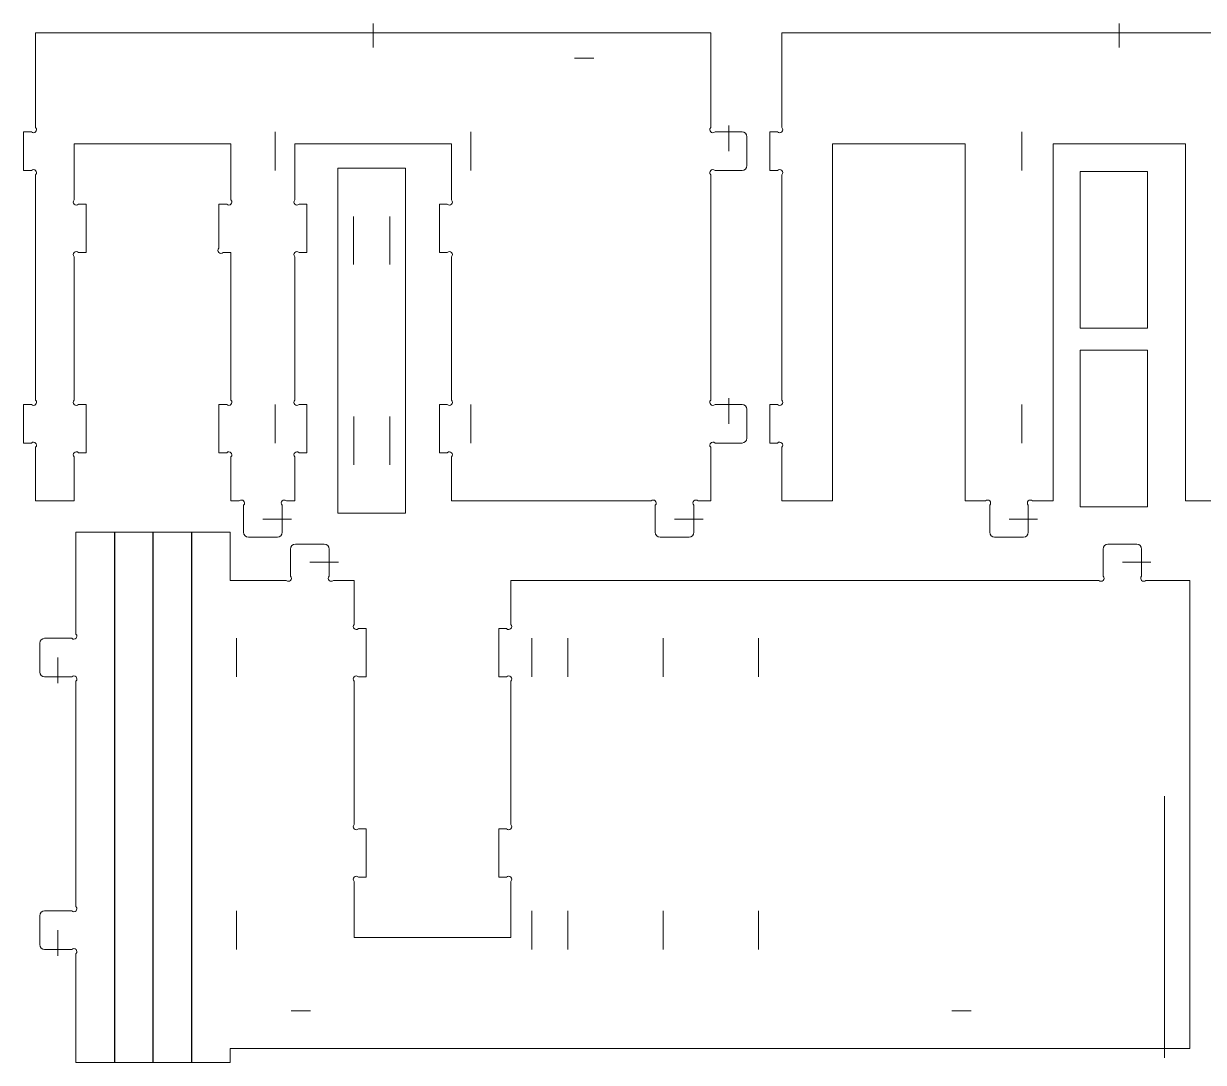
# Model space of a CAD drawing. Header units: millimetres. Extents: x -184 to 197, y -92 to 102.
# Drawn here: x -183.9 to 36.3, y -92.1 to 101.7 of the extents above; entities that cross this region are included whole.
import ezdxf

# ---------------------------------------------------------------- set-up
doc = ezdxf.new("R2010")
doc.units = ezdxf.units.MM
doc.header["$MEASUREMENT"] = 0
doc.layers.add('Capa 1', color=7, linetype='Continuous')

msp = doc.modelspace()

# ---------------------------------------------------------------- linework, layer by layer
at = {"layer": 'Capa 1', "color": 133, "lineweight": 18}
for points in [[(-118.6743, 97.2128), (-118.6743, 97.2128), (-118.6743, 101.6428), (-118.6743, 101.6428)], [(20.5877, 101.6529), (20.5877, 101.6529), (20.5877, 97.2125), (20.5877, 97.2125)], [(-81.099, 95.1921), (-81.099, 95.1921), (-77.4992, 95.1921), (-77.4992, 95.1921)], [(-52.2991, 77.8628), (-52.2991, 77.8628), (-52.2991, 82.6537), (-52.2991, 82.6537)], [(-136.9505, 81.4626), (-136.9505, 81.4626), (-136.9505, 74.2628), (-136.9505, 74.2628)], [(-100.4287, 81.4626), (-100.4287, 81.4626), (-100.4287, 74.2628), (-100.4287, 74.2628)], [(2.3747, 81.4626), (2.3747, 81.4626), (2.3747, 74.2625), (2.3747, 74.2625)], [(-122.3519, 65.6981), (-122.3519, 65.6981), (-122.3519, 56.6979), (-122.3519, 56.6979)], [(-115.5467, 65.6981), (-115.5467, 65.6981), (-115.5467, 56.6979), (-115.5467, 56.6979)], [(-52.2991, 27.0127), (-52.2991, 27.0127), (-52.2991, 31.8036), (-52.2991, 31.8036)], [(-136.9505, 30.6127), (-136.9505, 30.6127), (-136.9505, 23.4126), (-136.9505, 23.4126)], [(-100.4287, 30.6127), (-100.4287, 30.6127), (-100.4287, 23.4126), (-100.4287, 23.4126)], [(2.3747, 30.6127), (2.3747, 30.6127), (2.3747, 23.4126), (2.3747, 23.4126)], [(-122.3181, 19.3479), (-122.3181, 19.3479), (-122.3181, 28.3479), (-122.3181, 28.3479)], [(-115.5467, 28.3479), (-115.5467, 28.3479), (-115.5467, 19.3479), (-115.5467, 19.3479)], [(-139.2616, 9.2376), (-139.2616, 9.2376), (-133.9295, 9.2376), (-133.9295, 9.2376)], [(-62.4242, 9.2376), (-62.4242, 9.2376), (-57.0921, 9.2376), (-57.0921, 9.2376)], [(0.0001, 9.2376), (0.0001, 9.2376), (5.3321, 9.2376), (5.3321, 9.2376)], [(-130.4932, 1.1659), (-130.4932, 1.1659), (-125.1611, 1.1659), (-125.1611, 1.1659)], [(21.1567, 1.1659), (21.1567, 1.1659), (26.4888, 1.1659), (26.4888, 1.1659)], [(-144.2133, -20.2092), (-144.2133, -20.2092), (-144.2133, -13.0091), (-144.2133, -13.0091)], [(-89.0883, -13.0091), (-89.0883, -13.0091), (-89.0883, -20.2092), (-89.0883, -20.2092)], [(-82.338, -20.2092), (-82.338, -20.2092), (-82.338, -13.0091), (-82.338, -13.0091)], [(-64.5634, -20.2092), (-64.5634, -20.2092), (-64.5634, -13.0091), (-64.5634, -13.0091)], [(-46.7883, -20.2092), (-46.7883, -20.2092), (-46.7883, -13.0091), (-46.7883, -13.0091)], [(-177.5182, -16.6094), (-177.5182, -16.6094), (-177.5182, -21.4003), (-177.5182, -21.4003)], [(29.0317, -91.2866), (29.0317, -91.2866), (29.0317, -42.484), (29.0317, -42.484)], [(-144.2133, -71.059), (-144.2133, -71.059), (-144.2133, -63.8592), (-144.2133, -63.8592)], [(-89.0883, -71.059), (-89.0883, -71.059), (-89.0883, -63.8592), (-89.0883, -63.8592)], [(-82.338, -71.059), (-82.338, -71.059), (-82.338, -63.8592), (-82.338, -63.8592)], [(-64.5634, -63.8592), (-64.5634, -63.8592), (-64.5634, -71.059), (-64.5634, -71.059)], [(-46.7883, -63.8592), (-46.7883, -63.8592), (-46.7883, -71.059), (-46.7883, -71.059)], [(-177.5182, -67.4592), (-177.5182, -67.4592), (-177.5182, -72.2501), (-177.5182, -72.2501)], [(-130.3808, -82.5261), (-130.3808, -82.5261), (-133.9808, -82.5261), (-133.9808, -82.5261)], [(-7.0811, -82.5261), (-7.0811, -82.5261), (-10.6809, -82.5261), (-10.6809, -82.5261)]]:
    msp.add_open_spline(points, degree=3, dxfattribs=at)
at = {"layer": 'Capa 1', "color": 93, "lineweight": 18}
for points, knots in [([(-58.8242, 11.0891), (-58.8242, 11.0891), (-58.8242, 11.8154), (-58.8242, 11.8154), (-58.8242, 11.8154), (-59.3557, 12.3469), (-58.5586, 13.1443), (-58.0271, 12.6128), (-58.0271, 12.6128), (-58.0271, 12.6128), (-55.6742, 12.6128), (-55.6742, 12.6128), (-55.6742, 12.6128), (-55.6742, 12.6128), (-55.6742, 22.6156), (-55.6742, 22.6156), (-55.6742, 22.6156), (-56.2057, 23.1471), (-55.4083, 23.9442), (-54.8771, 23.4127), (-54.8771, 23.4127), (-54.8771, 23.4127), (-49.8244, 23.4126), (-49.8244, 23.4126), (-49.8244, 23.4126), (-49.3273, 23.4126), (-48.9242, 23.8157), (-48.9242, 24.3126), (-48.9242, 24.3126), (-48.9242, 24.3126), (-48.9242, 29.7125), (-48.9242, 29.7125), (-48.9242, 29.7125), (-48.9242, 30.2096), (-49.3273, 30.6127), (-49.8244, 30.6127), (-49.8244, 30.6127), (-49.8244, 30.6127), (-51.1742, 30.6127), (-51.1742, 30.6127), (-51.1742, 30.6127), (-51.9242, 30.6127), (-52.6742, 30.6127), (-53.4242, 30.6127), (-53.4242, 30.6127), (-53.4242, 30.6127), (-54.8771, 30.6127), (-54.8771, 30.6127), (-54.8771, 30.6127), (-55.4083, 30.0812), (-56.2057, 30.8783), (-55.6742, 31.4101), (-55.6742, 31.4101), (-55.6742, 31.4101), (-55.6742, 73.4654), (-55.6742, 73.4654), (-55.6742, 73.4654), (-56.2057, 73.9969), (-55.4083, 74.7943), (-54.8771, 74.2628), (-54.8771, 74.2628), (-54.8771, 74.2628), (-49.8244, 74.2628), (-49.8244, 74.2628), (-49.8244, 74.2628), (-49.3273, 74.2628), (-48.9242, 74.6654), (-48.9242, 75.1628), (-48.9242, 75.1628), (-48.9242, 75.1628), (-48.9242, 80.5627), (-48.9242, 80.5627), (-48.9242, 80.5627), (-48.9242, 81.0598), (-49.3273, 81.4627), (-49.8244, 81.4627), (-49.8244, 81.4627), (-49.8244, 81.4627), (-51.1742, 81.4626), (-51.1742, 81.4626), (-51.1742, 81.4626), (-51.9242, 81.4626), (-52.6742, 81.4626), (-53.4242, 81.4626), (-53.4242, 81.4626), (-53.4242, 81.4626), (-54.8771, 81.4626), (-54.8771, 81.4626), (-54.8771, 81.4626), (-55.4083, 80.9311), (-56.2057, 81.7285), (-55.6742, 82.26), (-55.6742, 82.26), (-55.6742, 82.26), (-55.6742, 99.9126), (-55.6742, 99.9126), (-55.6742, 99.9126), (-55.6742, 99.9126), (-117.549, 99.9126), (-117.549, 99.9126), (-117.549, 99.9126), (-118.2991, 99.9126), (-119.0492, 99.9126), (-119.7993, 99.9126), (-119.7993, 99.9126), (-119.7993, 99.9126), (-181.674, 99.9126), (-181.674, 99.9126), (-181.674, 99.9126), (-181.674, 99.9126), (-181.674, 82.2599), (-181.674, 82.2599), (-181.674, 82.2599), (-181.1428, 81.7284), (-181.9401, 80.931), (-182.4714, 81.4625), (-182.4714, 81.4625), (-182.4714, 81.4625), (-183.9243, 81.4625), (-183.9243, 81.4625), (-183.9243, 81.4625), (-183.9243, 81.4625), (-183.9243, 74.2627), (-183.9243, 74.2627), (-183.9243, 74.2627), (-183.9243, 74.2627), (-182.4714, 74.2627), (-182.4714, 74.2627), (-182.4714, 74.2627), (-181.9402, 74.7942), (-181.1428, 73.9968), (-181.674, 73.4653), (-181.674, 73.4653), (-181.674, 73.4653), (-181.674, 31.41), (-181.674, 31.41), (-181.674, 31.41), (-181.1428, 30.8782), (-181.9401, 30.0811), (-182.4714, 30.6126), (-182.4714, 30.6126), (-182.4714, 30.6126), (-183.9243, 30.6127), (-183.9243, 30.6127), (-183.9243, 30.6127), (-183.9243, 30.6127), (-183.9243, 23.4126), (-183.9243, 23.4126), (-183.9243, 23.4126), (-183.9243, 23.4126), (-182.4714, 23.4126), (-182.4714, 23.4126), (-182.4714, 23.4126), (-181.9402, 23.9441), (-181.1428, 23.147), (-181.674, 22.6155), (-181.674, 22.6155), (-181.674, 22.6155), (-181.674, 12.6127), (-181.674, 12.6127), (-181.674, 12.6127), (-181.674, 12.6127), (-174.4742, 12.6127), (-174.4742, 12.6127), (-174.4742, 12.6127), (-174.4742, 12.6127), (-174.4742, 20.8153), (-174.4742, 20.8153), (-174.4742, 20.8153), (-175.0057, 21.3465), (-174.2083, 22.1442), (-173.6768, 21.6127), (-173.6768, 21.6127), (-173.6768, 21.6127), (-172.224, 21.6127), (-172.224, 21.6127), (-172.224, 21.6127), (-172.224, 21.6127), (-172.224, 30.6127), (-172.224, 30.6127), (-172.224, 30.6127), (-172.224, 30.6127), (-173.6768, 30.6127), (-173.6768, 30.6127), (-173.6768, 30.6127), (-174.2083, 30.0812), (-175.0057, 30.8783), (-174.4742, 31.4101), (-174.4742, 31.4101), (-174.4742, 31.4101), (-174.4742, 58.1653), (-174.4742, 58.1653), (-174.4742, 58.1653), (-175.0057, 58.6968), (-174.2083, 59.4942), (-173.6768, 58.9627), (-173.6768, 58.9627), (-173.6768, 58.9627), (-172.224, 58.9627), (-172.224, 58.9627), (-172.224, 58.9627), (-172.224, 58.9627), (-172.224, 67.9627), (-172.224, 67.9627), (-172.224, 67.9627), (-172.224, 67.9627), (-173.6768, 67.9626), (-173.6768, 67.9626), (-173.6768, 67.9626), (-174.2083, 67.4311), (-175.0057, 68.2285), (-174.4742, 68.76), (-174.4742, 68.76), (-174.4742, 68.76), (-174.4742, 79.2126), (-174.4742, 79.2126), (-174.4742, 79.2126), (-174.4742, 79.2126), (-145.2241, 79.2126), (-145.2241, 79.2126), (-145.2241, 79.2126), (-145.2241, 79.2126), (-145.2241, 68.76), (-145.2241, 68.76), (-145.2241, 68.76), (-144.6929, 68.2285), (-145.49, 67.4311), (-146.0215, 67.9626), (-146.0215, 67.9626), (-146.0215, 67.9626), (-147.4743, 67.9626), (-147.4743, 67.9626), (-147.4743, 67.9626), (-147.4743, 67.9626), (-147.4743, 59.76), (-147.4743, 59.76), (-147.4743, 59.76), (-148.0058, 59.2285), (-147.2084, 58.4311), (-146.6767, 58.9626), (-146.6767, 58.9626), (-146.6767, 58.9626), (-145.2241, 58.9626), (-145.2241, 58.9626), (-145.2241, 58.9626), (-145.2241, 58.9626), (-145.2241, 31.41), (-145.2241, 31.41), (-145.2241, 31.41), (-144.6929, 30.8782), (-145.49, 30.0811), (-146.0215, 30.6126), (-146.0215, 30.6126), (-146.0215, 30.6126), (-147.4743, 30.6127), (-147.4743, 30.6127), (-147.4743, 30.6127), (-147.4743, 30.6127), (-147.4743, 21.6127), (-147.4743, 21.6127), (-147.4743, 21.6127), (-147.4743, 21.6127), (-146.0215, 21.6127), (-146.0215, 21.6127), (-146.0215, 21.6127), (-145.49, 22.1442), (-144.6929, 21.3466), (-145.2241, 20.8153), (-145.2241, 20.8153), (-145.2241, 20.8153), (-145.2241, 12.6127), (-145.2241, 12.6127), (-145.2241, 12.6127), (-145.2241, 12.6127), (-143.6591, 12.6127), (-143.6591, 12.6127), (-143.6591, 12.6127), (-143.1276, 13.1442), (-142.3305, 12.3468), (-142.8617, 11.8153), (-142.8617, 11.8153), (-142.8617, 11.8153), (-142.8617, 6.7624), (-142.8617, 6.7624), (-142.8617, 6.7624), (-142.8617, 6.2653), (-142.4589, 5.8627), (-141.9617, 5.8627), (-141.9617, 5.8627), (-141.9617, 5.8627), (-136.5618, 5.8627), (-136.5618, 5.8627), (-136.5618, 5.8627), (-136.0647, 5.8627), (-135.6616, 6.2653), (-135.6616, 6.7624), (-135.6616, 6.7624), (-135.6616, 6.7624), (-135.6616, 8.1127), (-135.6616, 8.1127), (-135.6616, 8.1127), (-135.6616, 8.8627), (-135.6616, 9.6127), (-135.6616, 10.3627), (-135.6616, 10.3627), (-135.6616, 10.3627), (-135.6616, 11.8153), (-135.6616, 11.8153), (-135.6616, 11.8153), (-136.1934, 12.3468), (-135.396, 13.1442), (-134.8645, 12.6127), (-134.8645, 12.6127), (-134.8645, 12.6127), (-133.2992, 12.6127), (-133.2992, 12.6127), (-133.2992, 12.6127), (-133.2992, 12.6127), (-133.2992, 20.8153), (-133.2992, 20.8153), (-133.2992, 20.8153), (-133.831, 21.3465), (-133.0333, 22.1442), (-132.5018, 21.6127), (-132.5018, 21.6127), (-132.5018, 21.6127), (-131.0492, 21.6127), (-131.0492, 21.6127), (-131.0492, 21.6127), (-131.0492, 21.6127), (-131.0492, 30.6127), (-131.0492, 30.6127), (-131.0492, 30.6127), (-131.0492, 30.6127), (-132.5019, 30.6126), (-132.5019, 30.6126), (-132.5019, 30.6126), (-133.0334, 30.0811), (-133.831, 30.8782), (-133.2993, 31.41), (-133.2993, 31.41), (-133.2993, 31.41), (-133.2992, 58.1653), (-133.2992, 58.1653), (-133.2992, 58.1653), (-133.831, 58.6968), (-133.0333, 59.4942), (-132.5018, 58.9627), (-132.5018, 58.9627), (-132.5018, 58.9627), (-131.0492, 58.9627), (-131.0492, 58.9627), (-131.0492, 58.9627), (-131.0492, 58.9627), (-131.0492, 67.9627), (-131.0492, 67.9627), (-131.0492, 67.9627), (-131.0492, 67.9627), (-132.5019, 67.9626), (-132.5019, 67.9626), (-132.5019, 67.9626), (-133.0334, 67.4311), (-133.831, 68.2285), (-133.2993, 68.76), (-133.2993, 68.76), (-133.2993, 68.76), (-133.2992, 79.2126), (-133.2992, 79.2126), (-133.2992, 79.2126), (-133.2992, 79.2126), (-104.0493, 79.2126), (-104.0493, 79.2126), (-104.0493, 79.2126), (-104.0493, 79.2126), (-104.0493, 68.76), (-104.0493, 68.76), (-104.0493, 68.76), (-103.5178, 68.2285), (-104.3149, 67.4311), (-104.8467, 67.9626), (-104.8467, 67.9626), (-104.8467, 67.9626), (-106.2991, 67.9626), (-106.2991, 67.9626), (-106.2991, 67.9626), (-106.2991, 67.9626), (-106.2991, 58.9626), (-106.2991, 58.9626), (-106.2991, 58.9626), (-106.2991, 58.9626), (-104.8467, 58.9626), (-104.8467, 58.9626), (-104.8467, 58.9626), (-104.3149, 59.4941), (-103.5178, 58.6967), (-104.0493, 58.1652), (-104.0493, 58.1652), (-104.0493, 58.1652), (-104.0493, 31.41), (-104.0493, 31.41), (-104.0493, 31.41), (-103.5178, 30.8782), (-104.3149, 30.0811), (-104.8467, 30.6126), (-104.8467, 30.6126), (-104.8467, 30.6126), (-106.2991, 30.6127), (-106.2991, 30.6127), (-106.2991, 30.6127), (-106.2991, 30.6127), (-106.2991, 21.6127), (-106.2991, 21.6127), (-106.2991, 21.6127), (-106.2991, 21.6127), (-104.8467, 21.6127), (-104.8467, 21.6127), (-104.8467, 21.6127), (-104.3149, 22.1442), (-103.5178, 21.3466), (-104.0493, 20.8153), (-104.0493, 20.8153), (-104.0493, 20.8153), (-104.0493, 12.6127), (-104.0493, 12.6127), (-104.0493, 12.6127), (-104.0493, 12.6127), (-66.8216, 12.6127), (-66.8216, 12.6127), (-66.8216, 12.6127), (-66.2898, 13.1442), (-65.4927, 12.3468), (-66.0242, 11.8153), (-66.0242, 11.8153), (-66.0242, 11.8153), (-66.0242, 6.7624), (-66.0242, 6.7624), (-66.0242, 6.7624), (-66.0242, 6.2653), (-65.6211, 5.8627), (-65.1242, 5.8627), (-65.1242, 5.8627), (-65.1242, 5.8627), (-59.7241, 5.8627), (-59.7241, 5.8627), (-59.7241, 5.8627), (-59.2272, 5.8627), (-58.8241, 6.2653), (-58.8241, 6.7624), (-58.8241, 6.7624), (-58.8241, 6.7624), (-58.8241, 8.1127), (-58.8241, 8.1127), (-58.8241, 8.1127), (-58.8242, 9.1049), (-58.8242, 10.097), (-58.8242, 11.0891)], [0, 0, 0, 0, 0.00869565, 0.00869565, 0.00869565, 0.00869566, 0.0173913, 0.0173913, 0.0173913, 0.01739131, 0.02608696, 0.02608696, 0.02608696, 0.02608697, 0.03478261, 0.03478261, 0.03478261, 0.03478262, 0.04347826, 0.04347826, 0.04347826, 0.04347827, 0.05217391, 0.05217391, 0.05217391, 0.05217392, 0.06086957, 0.06086957, 0.06086957, 0.06086958, 0.06956522, 0.06956522, 0.06956522, 0.06956523, 0.07826087, 0.07826087, 0.07826087, 0.07826088, 0.08695652, 0.08695652, 0.08695652, 0.08695653, 0.09565217, 0.09565217, 0.09565217, 0.09565218, 0.10434783, 0.10434783, 0.10434783, 0.10434784, 0.11304348, 0.11304348, 0.11304348, 0.11304349, 0.12173913, 0.12173913, 0.12173913, 0.12173914, 0.13043478, 0.13043478, 0.13043478, 0.13043479, 0.13913043, 0.13913043, 0.13913043, 0.13913044, 0.14782609, 0.14782609, 0.14782609, 0.1478261, 0.15652174, 0.15652174, 0.15652174, 0.15652175, 0.16521739, 0.16521739, 0.16521739, 0.1652174, 0.17391304, 0.17391304, 0.17391304, 0.17391305, 0.1826087, 0.1826087, 0.1826087, 0.18260871, 0.19130435, 0.19130435, 0.19130435, 0.19130436, 0.2, 0.2, 0.2, 0.20000001, 0.20869565, 0.20869565, 0.20869565, 0.20869566, 0.2173913, 0.2173913, 0.2173913, 0.21739131, 0.22608696, 0.22608696, 0.22608696, 0.22608697, 0.23478261, 0.23478261, 0.23478261, 0.23478262, 0.24347826, 0.24347826, 0.24347826, 0.24347827, 0.25217391, 0.25217391, 0.25217391, 0.25217392, 0.26086957, 0.26086957, 0.26086957, 0.26086958, 0.26956522, 0.26956522, 0.26956522, 0.26956523, 0.27826087, 0.27826087, 0.27826087, 0.27826088, 0.28695652, 0.28695652, 0.28695652, 0.28695653, 0.29565217, 0.29565217, 0.29565217, 0.29565218, 0.30434783, 0.30434783, 0.30434783, 0.30434784, 0.31304348, 0.31304348, 0.31304348, 0.31304349, 0.32173913, 0.32173913, 0.32173913, 0.32173914, 0.33043478, 0.33043478, 0.33043478, 0.33043479, 0.33913043, 0.33913043, 0.33913043, 0.33913044, 0.34782609, 0.34782609, 0.34782609, 0.3478261, 0.35652174, 0.35652174, 0.35652174, 0.35652175, 0.36521739, 0.36521739, 0.36521739, 0.3652174, 0.37391304, 0.37391304, 0.37391304, 0.37391305, 0.3826087, 0.3826087, 0.3826087, 0.38260871, 0.39130435, 0.39130435, 0.39130435, 0.39130436, 0.4, 0.4, 0.4, 0.40000001, 0.40869565, 0.40869565, 0.40869565, 0.40869566, 0.4173913, 0.4173913, 0.4173913, 0.41739131, 0.42608696, 0.42608696, 0.42608696, 0.42608697, 0.43478261, 0.43478261, 0.43478261, 0.43478262, 0.44347826, 0.44347826, 0.44347826, 0.44347827, 0.45217391, 0.45217391, 0.45217391, 0.45217392, 0.46086957, 0.46086957, 0.46086957, 0.46086958, 0.46956522, 0.46956522, 0.46956522, 0.46956523, 0.47826087, 0.47826087, 0.47826087, 0.47826088, 0.48695652, 0.48695652, 0.48695652, 0.48695653, 0.49565217, 0.49565217, 0.49565217, 0.49565218, 0.50434783, 0.50434783, 0.50434783, 0.50434784, 0.51304348, 0.51304348, 0.51304348, 0.51304349, 0.52173913, 0.52173913, 0.52173913, 0.52173914, 0.53043478, 0.53043478, 0.53043478, 0.53043479, 0.53913043, 0.53913043, 0.53913043, 0.53913044, 0.54782609, 0.54782609, 0.54782609, 0.5478261, 0.55652174, 0.55652174, 0.55652174, 0.55652175, 0.56521739, 0.56521739, 0.56521739, 0.5652174, 0.57391304, 0.57391304, 0.57391304, 0.57391305, 0.5826087, 0.5826087, 0.5826087, 0.58260871, 0.59130435, 0.59130435, 0.59130435, 0.59130436, 0.6, 0.6, 0.6, 0.60000001, 0.60869565, 0.60869565, 0.60869565, 0.60869566, 0.6173913, 0.6173913, 0.6173913, 0.61739131, 0.62608696, 0.62608696, 0.62608696, 0.62608697, 0.63478261, 0.63478261, 0.63478261, 0.63478262, 0.64347826, 0.64347826, 0.64347826, 0.64347827, 0.65217391, 0.65217391, 0.65217391, 0.65217392, 0.66086957, 0.66086957, 0.66086957, 0.66086958, 0.66956522, 0.66956522, 0.66956522, 0.66956523, 0.67826087, 0.67826087, 0.67826087, 0.67826088, 0.68695652, 0.68695652, 0.68695652, 0.68695653, 0.69565217, 0.69565217, 0.69565217, 0.69565218, 0.70434783, 0.70434783, 0.70434783, 0.70434784, 0.71304348, 0.71304348, 0.71304348, 0.71304349, 0.72173913, 0.72173913, 0.72173913, 0.72173914, 0.73043478, 0.73043478, 0.73043478, 0.73043479, 0.73913043, 0.73913043, 0.73913043, 0.73913044, 0.74782609, 0.74782609, 0.74782609, 0.7478261, 0.75652174, 0.75652174, 0.75652174, 0.75652175, 0.76521739, 0.76521739, 0.76521739, 0.7652174, 0.77391304, 0.77391304, 0.77391304, 0.77391305, 0.7826087, 0.7826087, 0.7826087, 0.78260871, 0.79130435, 0.79130435, 0.79130435, 0.79130436, 0.8, 0.8, 0.8, 0.80000001, 0.80869565, 0.80869565, 0.80869565, 0.80869566, 0.8173913, 0.8173913, 0.8173913, 0.81739131, 0.82608696, 0.82608696, 0.82608696, 0.82608697, 0.83478261, 0.83478261, 0.83478261, 0.83478262, 0.84347826, 0.84347826, 0.84347826, 0.84347827, 0.85217391, 0.85217391, 0.85217391, 0.85217392, 0.86086957, 0.86086957, 0.86086957, 0.86086958, 0.86956522, 0.86956522, 0.86956522, 0.86956523, 0.87826087, 0.87826087, 0.87826087, 0.87826088, 0.88695652, 0.88695652, 0.88695652, 0.88695653, 0.89565217, 0.89565217, 0.89565217, 0.89565218, 0.90434783, 0.90434783, 0.90434783, 0.90434784, 0.91304348, 0.91304348, 0.91304348, 0.91304349, 0.92173913, 0.92173913, 0.92173913, 0.92173914, 0.93043478, 0.93043478, 0.93043478, 0.93043479, 0.93913043, 0.93913043, 0.93913043, 0.93913044, 0.94782609, 0.94782609, 0.94782609, 0.9478261, 0.95652174, 0.95652174, 0.95652174, 0.95652175, 0.96521739, 0.96521739, 0.96521739, 0.9652174, 0.97391304, 0.97391304, 0.97391304, 0.97391305, 0.9826087, 0.9826087, 0.9826087, 0.98260871, 1, 1, 1, 1]), ([(80.4378, 10.3625), (80.4378, 9.6125), (80.4378, 8.8625), (80.4378, 8.1125), (80.4378, 8.1125), (80.4378, 8.1125), (80.4378, 6.7625), (80.4378, 6.7625), (80.4378, 6.7625), (80.4378, 6.2656), (80.0347, 5.8625), (79.5376, 5.8625), (79.5376, 5.8625), (79.5376, 5.8625), (74.1377, 5.8625), (74.1377, 5.8625), (74.1377, 5.8625), (73.6408, 5.8625), (73.2377, 6.2656), (73.2377, 6.7625), (73.2377, 6.7625), (73.2377, 6.7625), (73.2377, 11.8154), (73.2377, 11.8154), (73.2377, 11.8154), (73.7692, 12.3469), (72.9718, 13.144), (72.4403, 12.6125), (72.4403, 12.6125), (72.4403, 12.6125), (32.9626, 12.6125), (32.9626, 12.6125), (32.9626, 12.6125), (32.9626, 12.6125), (32.9626, 79.2126), (32.9626, 79.2126), (32.9626, 79.2126), (32.9626, 79.2126), (8.2125, 79.2126), (8.2125, 79.2126), (8.2125, 79.2126), (8.2125, 79.2126), (8.2125, 12.6125), (8.2125, 12.6125), (8.2125, 12.6125), (8.2125, 12.6125), (4.3975, 12.6125), (4.3975, 12.6125), (4.3975, 12.6125), (3.866, 13.144), (3.0686, 12.3469), (3.6001, 11.8154), (3.6001, 11.8154), (3.6001, 11.8154), (3.6001, 10.3625), (3.6001, 10.3625), (3.6001, 10.3625), (3.6001, 9.6125), (3.6001, 8.8625), (3.6001, 8.1125), (3.6001, 8.1125), (3.6001, 8.1125), (3.6001, 6.7625), (3.6001, 6.7625), (3.6001, 6.7625), (3.6001, 6.2656), (3.197, 5.8625), (2.7001, 5.8625), (2.7001, 5.8625), (2.7001, 5.8625), (-2.7, 5.8625), (-2.7, 5.8625), (-2.7, 5.8625), (-3.1969, 5.8625), (-3.6, 6.2656), (-3.6, 6.7625), (-3.6, 6.7625), (-3.6, 6.7625), (-3.6, 11.8154), (-3.6, 11.8154), (-3.6, 11.8154), (-3.0685, 12.3469), (-3.8656, 13.144), (-4.3971, 12.6125), (-4.3971, 12.6125), (-4.3971, 12.6125), (-8.2124, 12.6125), (-8.2124, 12.6125), (-8.2124, 12.6125), (-8.2124, 12.6125), (-8.2124, 79.2126), (-8.2124, 79.2126), (-8.2124, 79.2126), (-8.2124, 79.2126), (-32.9623, 79.2126), (-32.9623, 79.2126), (-32.9623, 79.2126), (-32.9623, 79.2126), (-32.9623, 12.6125), (-32.9623, 12.6125), (-32.9623, 12.6125), (-32.9623, 12.6125), (-42.4124, 12.6125), (-42.4124, 12.6125), (-42.4124, 12.6125), (-42.4124, 12.6125), (-42.4124, 22.6153), (-42.4124, 22.6153), (-42.4124, 22.6153), (-41.8809, 23.1468), (-42.6783, 23.9442), (-43.2098, 23.4127), (-43.2098, 23.4127), (-43.2098, 23.4127), (-44.6624, 23.4126), (-44.6624, 23.4126), (-44.6624, 23.4126), (-44.6624, 23.4126), (-44.6624, 30.6127), (-44.6624, 30.6127), (-44.6624, 30.6127), (-44.6624, 30.6127), (-43.2097, 30.6127), (-43.2097, 30.6127), (-43.2097, 30.6127), (-42.6782, 30.0809), (-41.8808, 30.8783), (-42.4123, 31.4098), (-42.4123, 31.4098), (-42.4123, 31.4098), (-42.4124, 73.4654), (-42.4124, 73.4654), (-42.4124, 73.4654), (-41.8809, 73.9969), (-42.6783, 74.7937), (-43.2098, 74.2625), (-43.2098, 74.2625), (-43.2098, 74.2625), (-44.6624, 74.2625), (-44.6624, 74.2625), (-44.6624, 74.2625), (-44.6624, 74.2625), (-44.6624, 81.4626), (-44.6624, 81.4626), (-44.6624, 81.4626), (-44.6624, 81.4626), (-43.2097, 81.4626), (-43.2097, 81.4626), (-43.2097, 81.4626), (-42.6782, 80.9311), (-41.8808, 81.7285), (-42.4123, 82.26), (-42.4123, 82.26), (-42.4123, 82.26), (-42.4124, 99.9126), (-42.4124, 99.9126), (-42.4124, 99.9126), (-42.4124, 99.9126), (19.4627, 99.9126), (19.4627, 99.9126), (19.4627, 99.9126), (20.2127, 99.9126), (20.9627, 99.9126), (21.7127, 99.9126), (21.7127, 99.9126), (21.7127, 99.9126), (83.5877, 99.9126), (83.5877, 99.9126), (83.5877, 99.9126), (83.5877, 99.9126), (83.5877, 82.2599), (83.5877, 82.2599), (83.5877, 82.2599), (83.0559, 81.7284), (83.8533, 80.931), (84.3851, 81.4625), (84.3851, 81.4625), (84.3851, 81.4625), (85.8377, 81.4625), (85.8377, 81.4625), (85.8377, 81.4625), (86.5877, 81.4625), (87.3377, 81.4625), (88.0877, 81.4625), (88.0877, 81.4625), (88.0877, 81.4625), (89.4375, 81.4625), (89.4375, 81.4625), (89.4375, 81.4625), (89.9349, 81.4625), (90.3377, 81.0597), (90.3377, 80.5625), (90.3377, 80.5625), (90.3377, 80.5625), (90.3377, 75.1626), (90.3377, 75.1626), (90.3377, 75.1626), (90.3377, 74.6655), (89.9349, 74.2624), (89.4375, 74.2624), (89.4375, 74.2624), (89.4375, 74.2624), (84.3851, 74.2625), (84.3851, 74.2625), (84.3851, 74.2625), (83.8533, 74.7937), (83.056, 73.9969), (83.5877, 73.4654), (83.5877, 73.4654), (83.5877, 73.4654), (83.5877, 31.4098), (83.5877, 31.4098), (83.5877, 31.4098), (83.0559, 30.8783), (83.8533, 30.0809), (84.3851, 30.6127), (84.3851, 30.6127), (84.3851, 30.6127), (85.8377, 30.6127), (85.8377, 30.6127), (85.8377, 30.6127), (86.5877, 30.6127), (87.3377, 30.6127), (88.0877, 30.6127), (88.0877, 30.6127), (88.0877, 30.6127), (89.4375, 30.6127), (89.4375, 30.6127), (89.4375, 30.6127), (89.9349, 30.6127), (90.3377, 30.2096), (90.3377, 29.7125), (90.3377, 29.7125), (90.3377, 29.7125), (90.3377, 24.3126), (90.3377, 24.3126), (90.3377, 24.3126), (90.3377, 23.8155), (89.9349, 23.4126), (89.4375, 23.4126), (89.4375, 23.4126), (89.4375, 23.4126), (84.3851, 23.4126), (84.3851, 23.4126), (84.3851, 23.4126), (83.8533, 23.9441), (83.056, 23.1467), (83.5877, 22.6152), (83.5877, 22.6152), (83.5877, 22.6152), (83.5877, 12.6124), (83.5877, 12.6124), (83.5877, 12.6124), (83.5877, 12.6124), (81.2349, 12.6125), (81.2349, 12.6125), (81.2349, 12.6125), (80.7034, 13.144), (79.906, 12.3469), (80.4378, 11.8154), (80.4378, 11.8154), (80.4378, 11.8154), (80.4378, 10.3625), (80.4378, 10.3625)], [0, 0, 0, 0, 0.01492537, 0.01492537, 0.01492537, 0.01492538, 0.02985075, 0.02985075, 0.02985075, 0.02985076, 0.04477612, 0.04477612, 0.04477612, 0.04477613, 0.05970149, 0.05970149, 0.05970149, 0.0597015, 0.07462687, 0.07462687, 0.07462687, 0.07462688, 0.08955224, 0.08955224, 0.08955224, 0.08955225, 0.10447761, 0.10447761, 0.10447761, 0.10447762, 0.11940299, 0.11940299, 0.11940299, 0.119403, 0.13432836, 0.13432836, 0.13432836, 0.13432837, 0.14925373, 0.14925373, 0.14925373, 0.14925374, 0.1641791, 0.1641791, 0.1641791, 0.16417911, 0.17910448, 0.17910448, 0.17910448, 0.17910449, 0.19402985, 0.19402985, 0.19402985, 0.19402986, 0.20895522, 0.20895522, 0.20895522, 0.20895523, 0.2238806, 0.2238806, 0.2238806, 0.22388061, 0.23880597, 0.23880597, 0.23880597, 0.23880598, 0.25373134, 0.25373134, 0.25373134, 0.25373135, 0.26865672, 0.26865672, 0.26865672, 0.26865673, 0.28358209, 0.28358209, 0.28358209, 0.2835821, 0.29850746, 0.29850746, 0.29850746, 0.29850747, 0.31343284, 0.31343284, 0.31343284, 0.31343285, 0.32835821, 0.32835821, 0.32835821, 0.32835822, 0.34328358, 0.34328358, 0.34328358, 0.34328359, 0.35820896, 0.35820896, 0.35820896, 0.35820897, 0.37313433, 0.37313433, 0.37313433, 0.37313434, 0.3880597, 0.3880597, 0.3880597, 0.38805971, 0.40298507, 0.40298507, 0.40298507, 0.40298508, 0.41791045, 0.41791045, 0.41791045, 0.41791046, 0.43283582, 0.43283582, 0.43283582, 0.43283583, 0.44776119, 0.44776119, 0.44776119, 0.4477612, 0.46268657, 0.46268657, 0.46268657, 0.46268658, 0.47761194, 0.47761194, 0.47761194, 0.47761195, 0.49253731, 0.49253731, 0.49253731, 0.49253732, 0.50746269, 0.50746269, 0.50746269, 0.5074627, 0.52238806, 0.52238806, 0.52238806, 0.52238807, 0.53731343, 0.53731343, 0.53731343, 0.53731344, 0.55223881, 0.55223881, 0.55223881, 0.55223882, 0.56716418, 0.56716418, 0.56716418, 0.56716419, 0.58208955, 0.58208955, 0.58208955, 0.58208956, 0.59701493, 0.59701493, 0.59701493, 0.59701494, 0.6119403, 0.6119403, 0.6119403, 0.61194031, 0.62686567, 0.62686567, 0.62686567, 0.62686568, 0.64179104, 0.64179104, 0.64179104, 0.64179105, 0.65671642, 0.65671642, 0.65671642, 0.65671643, 0.67164179, 0.67164179, 0.67164179, 0.6716418, 0.68656716, 0.68656716, 0.68656716, 0.68656717, 0.70149254, 0.70149254, 0.70149254, 0.70149255, 0.71641791, 0.71641791, 0.71641791, 0.71641792, 0.73134328, 0.73134328, 0.73134328, 0.73134329, 0.74626866, 0.74626866, 0.74626866, 0.74626867, 0.76119403, 0.76119403, 0.76119403, 0.76119404, 0.7761194, 0.7761194, 0.7761194, 0.77611941, 0.79104478, 0.79104478, 0.79104478, 0.79104479, 0.80597015, 0.80597015, 0.80597015, 0.80597016, 0.82089552, 0.82089552, 0.82089552, 0.82089553, 0.8358209, 0.8358209, 0.8358209, 0.83582091, 0.85074627, 0.85074627, 0.85074627, 0.85074628, 0.86567164, 0.86567164, 0.86567164, 0.86567165, 0.88059701, 0.88059701, 0.88059701, 0.88059702, 0.89552239, 0.89552239, 0.89552239, 0.8955224, 0.91044776, 0.91044776, 0.91044776, 0.91044777, 0.92537313, 0.92537313, 0.92537313, 0.92537314, 0.94029851, 0.94029851, 0.94029851, 0.94029852, 0.95522388, 0.95522388, 0.95522388, 0.95522389, 0.97014925, 0.97014925, 0.97014925, 0.97014926, 1, 1, 1, 1]), ([(-112.6568, 10.3479), (-112.6568, 10.3479), (-112.6568, 74.6905), (-112.6568, 74.6905), (-112.6568, 74.6905), (-112.6568, 74.6946), (-112.6602, 74.698), (-112.6643, 74.698), (-112.6643, 74.698), (-112.6643, 74.698), (-125.2491, 74.698), (-125.2491, 74.698), (-125.2491, 74.698), (-125.2532, 74.698), (-125.2566, 74.6946), (-125.2566, 74.6905), (-125.2566, 74.6905), (-125.2566, 74.6905), (-125.2566, 10.3554), (-125.2566, 10.3554), (-125.2566, 10.3554), (-125.2566, 10.3513), (-125.2532, 10.3479), (-125.2491, 10.3479), (-125.2491, 10.3479), (-125.2491, 10.3479), (-112.6568, 10.3479), (-112.6568, 10.3479)], [0, 0, 0, 0, 0.125, 0.125, 0.125, 0.12500001, 0.25, 0.25, 0.25, 0.25000001, 0.375, 0.375, 0.375, 0.37500001, 0.5, 0.5, 0.5, 0.50000001, 0.625, 0.625, 0.625, 0.62500001, 0.75, 0.75, 0.75, 0.75000001, 1, 1, 1, 1]), ([(25.8614, 44.8371), (25.8655, 44.8371), (25.8689, 44.8405), (25.8689, 44.8446), (25.8689, 44.8446), (25.8689, 44.8446), (25.8689, 74.0797), (25.8689, 74.0797), (25.8689, 74.0797), (25.8689, 74.0838), (25.8655, 74.0872), (25.8614, 74.0872), (25.8614, 74.0872), (25.8614, 74.0872), (13.2766, 74.0872), (13.2766, 74.0872), (13.2766, 74.0872), (13.2725, 74.0872), (13.2691, 74.0838), (13.2691, 74.0797), (13.2691, 74.0797), (13.2691, 74.0797), (13.2691, 44.8445), (13.2691, 44.8445), (13.2691, 44.8445), (13.2691, 44.8404), (13.2725, 44.837), (13.2766, 44.837), (13.2766, 44.837), (13.2766, 44.837), (25.8614, 44.8371), (25.8614, 44.8371)], [0, 0, 0, 0, 0.11111111, 0.11111111, 0.11111111, 0.11111112, 0.22222222, 0.22222222, 0.22222222, 0.22222223, 0.33333333, 0.33333333, 0.33333333, 0.33333334, 0.44444444, 0.44444444, 0.44444444, 0.44444445, 0.55555556, 0.55555556, 0.55555556, 0.55555557, 0.66666667, 0.66666667, 0.66666667, 0.66666668, 0.77777778, 0.77777778, 0.77777778, 0.77777779, 1, 1, 1, 1]), ([(25.8614, 11.5013), (25.8655, 11.5013), (25.8689, 11.5047), (25.8689, 11.5088), (25.8689, 11.5088), (25.8689, 11.5088), (25.8689, 40.7439), (25.8689, 40.7439), (25.8689, 40.7439), (25.8689, 40.748), (25.8655, 40.7514), (25.8614, 40.7514), (25.8614, 40.7514), (25.8614, 40.7514), (13.2766, 40.7514), (13.2766, 40.7514), (13.2766, 40.7514), (13.2725, 40.7514), (13.2691, 40.748), (13.2691, 40.7439), (13.2691, 40.7439), (13.2691, 40.7439), (13.2691, 11.5087), (13.2691, 11.5087), (13.2691, 11.5087), (13.2691, 11.5046), (13.2725, 11.5012), (13.2766, 11.5012), (13.2766, 11.5012), (13.2766, 11.5012), (25.8614, 11.5013), (25.8614, 11.5013)], [0, 0, 0, 0, 0.11111111, 0.11111111, 0.11111111, 0.11111112, 0.22222222, 0.22222222, 0.22222222, 0.22222223, 0.33333333, 0.33333333, 0.33333333, 0.33333334, 0.44444444, 0.44444444, 0.44444444, 0.44444445, 0.55555556, 0.55555556, 0.55555556, 0.55555557, 0.66666667, 0.66666667, 0.66666667, 0.66666668, 0.77777778, 0.77777778, 0.77777778, 0.77777779, 1, 1, 1, 1]), ([(24.7565, -1.4119), (24.225, -1.9437), (25.0221, -2.7408), (25.5541, -2.2093), (25.5541, -2.2093), (25.5541, -2.2093), (33.7568, -2.2092), (33.7568, -2.2092), (33.7568, -2.2092), (33.7568, -2.2092), (33.7568, -89.5093), (33.7568, -89.5093), (33.7568, -89.5093), (33.7568, -89.5093), (30.1567, -89.5093), (30.1567, -89.5093), (30.1567, -89.5093), (29.4066, -89.5093), (28.6565, -89.5093), (27.9064, -89.5093), (27.9064, -89.5093), (27.9064, -89.5093), (-145.3434, -89.5093), (-145.3434, -89.5093), (-145.3434, -89.5093), (-145.3434, -89.5093), (-145.3434, -92.1203), (-145.3434, -92.1203), (-145.3434, -92.1203), (-145.3434, -92.1203), (-174.1435, -92.1203), (-174.1435, -92.1203), (-174.1435, -92.1203), (-174.1435, -92.1203), (-174.1435, -71.8566), (-174.1435, -71.8566), (-174.1435, -71.8566), (-173.6117, -71.325), (-174.4091, -70.5279), (-174.9409, -71.0591), (-174.9409, -71.0591), (-174.9409, -71.0591), (-176.3932, -71.059), (-176.3932, -71.059), (-176.3932, -71.059), (-177.1433, -71.059), (-177.8934, -71.059), (-178.6435, -71.059), (-178.6435, -71.059), (-178.6435, -71.059), (-179.9935, -71.059), (-179.9935, -71.059), (-179.9935, -71.059), (-180.4906, -71.059), (-180.8935, -70.6562), (-180.8935, -70.159), (-180.8935, -70.159), (-180.8935, -70.159), (-180.8935, -64.7591), (-180.8935, -64.7591), (-180.8935, -64.7591), (-180.8935, -64.262), (-180.4907, -63.8591), (-179.9935, -63.8591), (-179.9935, -63.8591), (-179.9935, -63.8591), (-174.9408, -63.8592), (-174.9408, -63.8592), (-174.9408, -63.8592), (-174.409, -64.3906), (-173.6117, -63.5933), (-174.1434, -63.0621), (-174.1434, -63.0621), (-174.1434, -63.0621), (-174.1435, -21.0064), (-174.1435, -21.0064), (-174.1435, -21.0064), (-173.6117, -20.4748), (-174.4091, -19.6777), (-174.9409, -20.2092), (-174.9409, -20.2092), (-174.9409, -20.2092), (-176.3932, -20.2092), (-176.3932, -20.2092), (-176.3932, -20.2092), (-177.1433, -20.2092), (-177.8934, -20.2092), (-178.6435, -20.2092), (-178.6435, -20.2092), (-178.6435, -20.2092), (-179.9935, -20.2092), (-179.9935, -20.2092), (-179.9935, -20.2092), (-180.4906, -20.2092), (-180.8935, -19.8061), (-180.8935, -19.3092), (-180.8935, -19.3092), (-180.8935, -19.3092), (-180.8935, -13.909), (-180.8935, -13.909), (-180.8935, -13.909), (-180.8935, -13.4121), (-180.4907, -13.009), (-179.9935, -13.009), (-179.9935, -13.009), (-179.9935, -13.009), (-174.9408, -13.009), (-174.9408, -13.009), (-174.9408, -13.009), (-174.409, -13.5406), (-173.6117, -12.7434), (-174.1434, -12.2119), (-174.1434, -12.2119), (-174.1434, -12.2119), (-174.1434, 6.7908), (-174.1434, 6.7908), (-174.1434, 6.7908), (-174.1434, 6.7908), (-145.3434, 6.7908), (-145.3434, 6.7908), (-145.3434, 6.7908), (-145.3434, 6.7908), (-145.3434, -2.2092), (-145.3434, -2.2092), (-145.3434, -2.2092), (-145.3434, -2.2092), (-134.8906, -2.2092), (-134.8906, -2.2092), (-134.8906, -2.2092), (-134.3594, -2.7407), (-133.5617, -1.9436), (-134.0935, -1.4118), (-134.0935, -1.4118), (-134.0935, -1.4118), (-134.0935, 3.6409), (-134.0935, 3.6409), (-134.0935, 3.6409), (-134.0935, 4.138), (-133.6907, 4.5409), (-133.1935, 4.5409), (-133.1935, 4.5409), (-133.1935, 4.5409), (-127.7936, 4.5408), (-127.7936, 4.5408), (-127.7936, 4.5408), (-127.2965, 4.5408), (-126.8934, 4.138), (-126.8934, 3.6408), (-126.8934, 3.6408), (-126.8934, 3.6408), (-126.8934, 2.2909), (-126.8934, 2.2909), (-126.8934, 2.2909), (-126.8934, 1.5409), (-126.8934, 0.7908), (-126.8934, 0.0408), (-126.8934, 0.0408), (-126.8934, 0.0408), (-126.8934, -1.4118), (-126.8934, -1.4118), (-126.8934, -1.4118), (-127.4249, -1.9436), (-126.6278, -2.7407), (-126.096, -2.2092), (-126.096, -2.2092), (-126.096, -2.2092), (-122.2399, -2.2092), (-122.2399, -2.2092), (-122.2399, -2.2092), (-122.2399, -2.2092), (-122.2399, -10.4118), (-122.2399, -10.4118), (-122.2399, -10.4118), (-122.7714, -10.9433), (-121.9743, -11.7407), (-121.4428, -11.209), (-121.4428, -11.209), (-121.4428, -11.209), (-119.9899, -11.209), (-119.9899, -11.209), (-119.9899, -11.209), (-119.9899, -11.209), (-119.9899, -20.2091), (-119.9899, -20.2091), (-119.9899, -20.2091), (-119.9899, -20.2091), (-121.4428, -20.2091), (-121.4428, -20.2091), (-121.4428, -20.2091), (-121.9743, -19.6776), (-122.7714, -20.4747), (-122.2399, -21.0063), (-122.2399, -21.0063), (-122.2399, -21.0063), (-122.2399, -47.7617), (-122.2399, -47.7617), (-122.2399, -47.7617), (-122.7714, -48.2935), (-121.9743, -49.0908), (-121.4428, -48.5592), (-121.4428, -48.5592), (-121.4428, -48.5592), (-119.9899, -48.5592), (-119.9899, -48.5592), (-119.9899, -48.5592), (-119.9899, -48.5592), (-119.9899, -57.559), (-119.9899, -57.559), (-119.9899, -57.559), (-119.9899, -57.559), (-121.4428, -57.5591), (-121.4428, -57.5591), (-121.4428, -57.5591), (-121.9743, -57.0279), (-122.7714, -57.825), (-122.2399, -58.3563), (-122.2399, -58.3563), (-122.2399, -58.3563), (-122.2399, -68.809), (-122.2399, -68.809), (-122.2399, -68.809), (-122.2399, -68.809), (-92.99, -68.809), (-92.99, -68.809), (-92.99, -68.809), (-92.99, -68.809), (-92.99, -58.3563), (-92.99, -58.3563), (-92.99, -58.3563), (-92.4585, -57.8249), (-93.2559, -57.0278), (-93.7871, -57.5591), (-93.7871, -57.5591), (-93.7871, -57.5591), (-95.2397, -57.5591), (-95.2397, -57.5591), (-95.2397, -57.5591), (-95.2397, -57.5591), (-95.2397, -48.5593), (-95.2397, -48.5593), (-95.2397, -48.5593), (-95.2397, -48.5593), (-93.7871, -48.5592), (-93.7871, -48.5592), (-93.7871, -48.5592), (-93.2559, -49.0908), (-92.4585, -48.2935), (-92.99, -47.7617), (-92.99, -47.7617), (-92.99, -47.7617), (-92.99, -21.0064), (-92.99, -21.0064), (-92.99, -21.0064), (-92.4585, -20.4748), (-93.2559, -19.6777), (-93.7871, -20.2092), (-93.7871, -20.2092), (-93.7871, -20.2092), (-95.2397, -20.2092), (-95.2397, -20.2092), (-95.2397, -20.2092), (-95.2397, -20.2092), (-95.2397, -11.2091), (-95.2397, -11.2091), (-95.2397, -11.2091), (-95.2397, -11.2091), (-93.7871, -11.2091), (-93.7871, -11.2091), (-93.7871, -11.2091), (-93.2559, -11.7407), (-92.4585, -10.9434), (-92.99, -10.4119), (-92.99, -10.4119), (-92.99, -10.4119), (-92.99, -2.2093), (-92.99, -2.2093), (-92.99, -2.2093), (-92.99, -2.2093), (16.7594, -2.2092), (16.7594, -2.2092), (16.7594, -2.2092), (17.2909, -2.7407), (18.0883, -1.9436), (17.5565, -1.4118), (17.5565, -1.4118), (17.5565, -1.4118), (17.5565, 3.6409), (17.5565, 3.6409), (17.5565, 3.6409), (17.5565, 4.138), (17.9596, 4.5409), (18.4565, 4.5409), (18.4565, 4.5409), (18.4565, 4.5409), (23.8566, 4.5408), (23.8566, 4.5408), (23.8566, 4.5408), (24.3535, 4.5408), (24.7566, 4.138), (24.7566, 3.6408), (24.7566, 3.6408), (24.7566, 3.6408), (24.7566, 2.2909), (24.7566, 2.2909), (24.7566, 2.2909), (24.7566, 1.5409), (24.7566, 0.7908), (24.7566, 0.0408), (24.7566, 0.0408), (24.7566, 0.0408), (24.7566, -1.4119), (24.7566, -1.4119), (24.7566, -1.4119), (24.7566, -1.4119), (24.7565, -1.4119), (24.7565, -1.4119)], [0, 0, 0, 0, 0.0125, 0.0125, 0.0125, 0.01250001, 0.025, 0.025, 0.025, 0.02500001, 0.0375, 0.0375, 0.0375, 0.03750001, 0.05, 0.05, 0.05, 0.05000001, 0.0625, 0.0625, 0.0625, 0.06250001, 0.075, 0.075, 0.075, 0.07500001, 0.0875, 0.0875, 0.0875, 0.08750001, 0.1, 0.1, 0.1, 0.10000001, 0.1125, 0.1125, 0.1125, 0.11250001, 0.125, 0.125, 0.125, 0.12500001, 0.1375, 0.1375, 0.1375, 0.13750001, 0.15, 0.15, 0.15, 0.15000001, 0.1625, 0.1625, 0.1625, 0.16250001, 0.175, 0.175, 0.175, 0.17500001, 0.1875, 0.1875, 0.1875, 0.18750001, 0.2, 0.2, 0.2, 0.20000001, 0.2125, 0.2125, 0.2125, 0.21250001, 0.225, 0.225, 0.225, 0.22500001, 0.2375, 0.2375, 0.2375, 0.23750001, 0.25, 0.25, 0.25, 0.25000001, 0.2625, 0.2625, 0.2625, 0.26250001, 0.275, 0.275, 0.275, 0.27500001, 0.2875, 0.2875, 0.2875, 0.28750001, 0.3, 0.3, 0.3, 0.30000001, 0.3125, 0.3125, 0.3125, 0.31250001, 0.325, 0.325, 0.325, 0.32500001, 0.3375, 0.3375, 0.3375, 0.33750001, 0.35, 0.35, 0.35, 0.35000001, 0.3625, 0.3625, 0.3625, 0.36250001, 0.375, 0.375, 0.375, 0.37500001, 0.3875, 0.3875, 0.3875, 0.38750001, 0.4, 0.4, 0.4, 0.40000001, 0.4125, 0.4125, 0.4125, 0.41250001, 0.425, 0.425, 0.425, 0.42500001, 0.4375, 0.4375, 0.4375, 0.43750001, 0.45, 0.45, 0.45, 0.45000001, 0.4625, 0.4625, 0.4625, 0.46250001, 0.475, 0.475, 0.475, 0.47500001, 0.4875, 0.4875, 0.4875, 0.48750001, 0.5, 0.5, 0.5, 0.50000001, 0.5125, 0.5125, 0.5125, 0.51250001, 0.525, 0.525, 0.525, 0.52500001, 0.5375, 0.5375, 0.5375, 0.53750001, 0.55, 0.55, 0.55, 0.55000001, 0.5625, 0.5625, 0.5625, 0.56250001, 0.575, 0.575, 0.575, 0.57500001, 0.5875, 0.5875, 0.5875, 0.58750001, 0.6, 0.6, 0.6, 0.60000001, 0.6125, 0.6125, 0.6125, 0.61250001, 0.625, 0.625, 0.625, 0.62500001, 0.6375, 0.6375, 0.6375, 0.63750001, 0.65, 0.65, 0.65, 0.65000001, 0.6625, 0.6625, 0.6625, 0.66250001, 0.675, 0.675, 0.675, 0.67500001, 0.6875, 0.6875, 0.6875, 0.68750001, 0.7, 0.7, 0.7, 0.70000001, 0.7125, 0.7125, 0.7125, 0.71250001, 0.725, 0.725, 0.725, 0.72500001, 0.7375, 0.7375, 0.7375, 0.73750001, 0.75, 0.75, 0.75, 0.75000001, 0.7625, 0.7625, 0.7625, 0.76250001, 0.775, 0.775, 0.775, 0.77500001, 0.7875, 0.7875, 0.7875, 0.78750001, 0.8, 0.8, 0.8, 0.80000001, 0.8125, 0.8125, 0.8125, 0.81250001, 0.825, 0.825, 0.825, 0.82500001, 0.8375, 0.8375, 0.8375, 0.83750001, 0.85, 0.85, 0.85, 0.85000001, 0.8625, 0.8625, 0.8625, 0.86250001, 0.875, 0.875, 0.875, 0.87500001, 0.8875, 0.8875, 0.8875, 0.88750001, 0.9, 0.9, 0.9, 0.90000001, 0.9125, 0.9125, 0.9125, 0.91250001, 0.925, 0.925, 0.925, 0.92500001, 0.9375, 0.9375, 0.9375, 0.93750001, 0.95, 0.95, 0.95, 0.95000001, 0.9625, 0.9625, 0.9625, 0.96250001, 0.975, 0.975, 0.975, 0.97500001, 1, 1, 1, 1])]:
    msp.add_open_spline(points, degree=3, knots=knots, dxfattribs=at)
at = {"layer": 'Capa 1', "lineweight": 25}
for points in [[(-166.9431, 6.7908), (-166.9431, 6.7908), (-166.9431, -92.1202), (-166.9431, -92.1202)], [(-159.7433, -92.1203), (-159.7433, -92.1203), (-159.7433, 6.7908), (-159.7433, 6.7908)], [(-152.543, -92.1203), (-152.543, -92.1203), (-152.543, 6.7908), (-152.543, 6.7908)]]:
    msp.add_open_spline(points, degree=3, dxfattribs=at)

doc.saveas('drawing.dxf')
